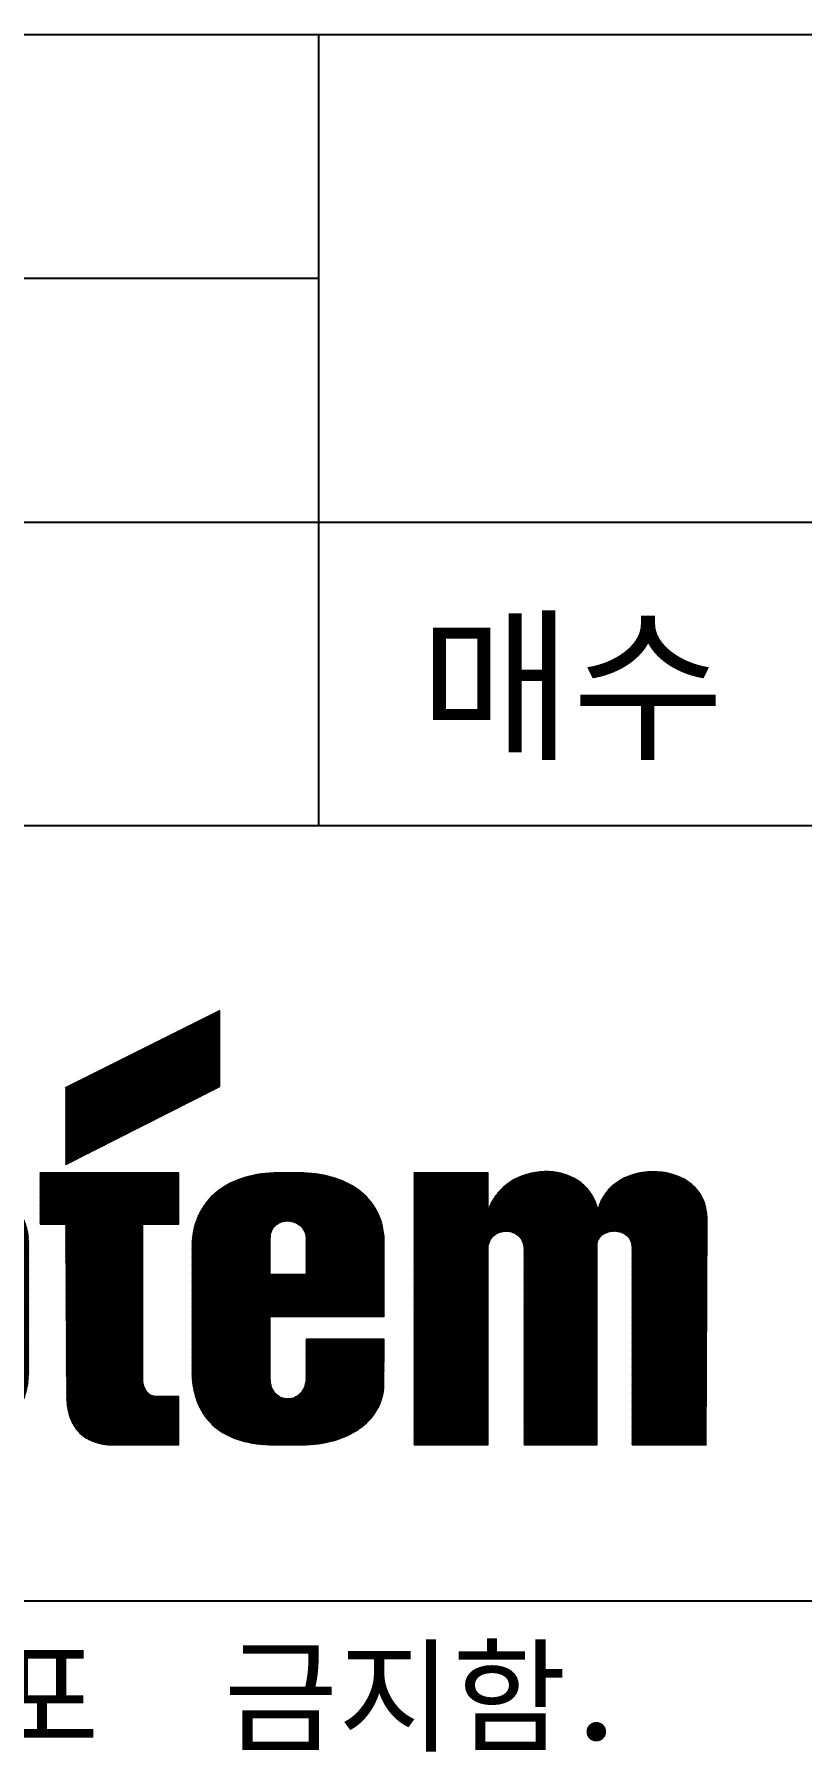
# Model space of a CAD drawing. Header units: millimetres. Extents: x 1204 to 1763, y -128 to 303.
# Drawn here: x 1640.96 to 1656.12, y -118.77 to -84.78 of the extents above; entities that cross this region are included whole.
import ezdxf

# ---------------------------------------------------------------- set-up
doc = ezdxf.new("R2010")
doc.units = ezdxf.units.MM
doc.styles.add('ROMANS', font='txt', dxfattribs={"height": 0.2})
pattern_1 = [(45, (1136.182698, 64.533943), (-0.00883883476, 0.00883883476), [])]

msp = doc.modelspace()

# ---------------------------------------------------------------- hatches: boundary and pattern name
h = msp.add_hatch()
h.set_pattern_fill('ANSI31', color=256, scale=0.1, style=0)
h.set_pattern_definition(pattern_1)
h.paths.add_polyline_path([(1647.877, -108.64), (1647.873, -108.559), (1647.864, -108.482), (1647.851, -108.405), (1647.835, -108.331), (1647.815, -108.26), (1647.79, -108.191), (1647.762, -108.125), (1647.73, -108.06), (1647.696, -107.999), (1647.658, -107.941), (1647.616, -107.885), (1647.572, -107.83), (1647.524, -107.779), (1647.474, -107.731), (1647.421, -107.685), (1647.365, -107.64), (1647.307, -107.599), (1647.246, -107.561), (1647.183, -107.526), (1647.117, -107.493), (1647.049, -107.462), (1646.98, -107.434), (1646.909, -107.409), (1646.835, -107.386), (1646.76, -107.366), (1646.683, -107.348), (1646.605, -107.334), (1646.524, -107.321), (1646.443, -107.313), (1646.36, -107.306), (1646.278, -107.301), (1646.192, -107.3), (1645.787, -107.3), (1645.697, -107.301), (1645.61, -107.306), (1645.526, -107.313), (1645.441, -107.325), (1645.359, -107.338), (1645.278, -107.353), (1645.198, -107.372), (1645.121, -107.394), (1645.045, -107.419), (1644.972, -107.445), (1644.901, -107.477), (1644.831, -107.51), (1644.765, -107.544), (1644.701, -107.584), (1644.638, -107.625), (1644.58, -107.67), (1644.524, -107.718), (1644.469, -107.768), (1644.42, -107.82), (1644.372, -107.877), (1644.329, -107.934), (1644.288, -107.996), (1644.25, -108.06), (1644.217, -108.128), (1644.185, -108.197), (1644.159, -108.27), (1644.136, -108.344), (1644.116, -108.424), (1644.101, -108.505), (1644.089, -108.587), (1644.083, -108.673), (1644.079, -108.762), (1644.079, -111.262), (1644.083, -111.348), (1644.089, -111.432), (1644.099, -111.513), (1644.114, -111.592), (1644.131, -111.668), (1644.15, -111.741), (1644.174, -111.812), (1644.2, -111.88), (1644.23, -111.944), (1644.263, -112.007), (1644.299, -112.066), (1644.339, -112.124), (1644.38, -112.179), (1644.426, -112.23), (1644.474, -112.278), (1644.526, -112.324), (1644.578, -112.367), (1644.636, -112.409), (1644.696, -112.447), (1644.757, -112.481), (1644.823, -112.513), (1644.891, -112.542), (1644.96, -112.569), (1645.033, -112.594), (1645.109, -112.614), (1645.187, -112.632), (1645.268, -112.648), (1645.35, -112.66), (1645.435, -112.67), (1645.522, -112.678), (1645.613, -112.681), (1645.704, -112.683), (1646.253, -112.683), (1646.332, -112.681), (1646.411, -112.678), (1646.489, -112.671), (1646.567, -112.663), (1646.643, -112.652), (1646.717, -112.637), (1646.792, -112.62), (1646.864, -112.602), (1646.935, -112.581), (1647.003, -112.557), (1647.071, -112.531), (1647.137, -112.503), (1647.2, -112.471), (1647.261, -112.438), (1647.32, -112.404), (1647.377, -112.366), (1647.431, -112.326), (1647.482, -112.285), (1647.532, -112.242), (1647.578, -112.195), (1647.621, -112.147), (1647.661, -112.098), (1647.697, -112.045), (1647.732, -111.99), (1647.762, -111.936), (1647.788, -111.876), (1647.811, -111.817), (1647.831, -111.756), (1647.848, -111.691), (1647.859, -111.627), (1647.866, -111.559), (1647.869, -111.49), (1647.877, -110.591), (1646.334, -110.591), (1646.334, -111.343), (1646.331, -111.424), (1646.312, -111.512), (1646.279, -111.588), (1646.24, -111.648), (1646.178, -111.705), (1646.115, -111.744), (1646.051, -111.766), (1645.977, -111.777), (1645.902, -111.77), (1645.838, -111.751), (1645.775, -111.716), (1645.721, -111.668), (1645.675, -111.602), (1645.647, -111.536), (1645.626, -111.444), (1645.623, -111.362), (1645.623, -108.601), (1645.625, -108.545), (1645.643, -108.464), (1645.677, -108.396), (1645.715, -108.348), (1645.778, -108.301), (1645.832, -108.276), (1645.889, -108.261), (1645.961, -108.253), (1646.035, -108.261), (1646.095, -108.276), (1646.157, -108.304), (1646.217, -108.346), (1646.261, -108.394), (1646.296, -108.445), (1646.325, -108.522), (1646.334, -108.592), (1646.334, -109.311), (1645.623, -109.311), (1645.623, -110.144), (1647.877, -110.144)])
h.paths.add_polyline_path([(1643.104, -108.316), (1643.817, -108.316), (1643.817, -107.3), (1641.075, -107.3), (1641.075, -108.316), (1641.582, -108.316), (1641.602, -111.708), (1641.603, -111.771), (1641.607, -111.832), (1641.612, -111.89), (1641.62, -111.946), (1641.63, -111.999), (1641.641, -112.05), (1641.655, -112.1), (1641.671, -112.147), (1641.688, -112.192), (1641.708, -112.235), (1641.729, -112.276), (1641.752, -112.316), (1641.777, -112.352), (1641.803, -112.387), (1641.831, -112.42), (1641.861, -112.45), (1641.891, -112.48), (1641.924, -112.506), (1641.959, -112.531), (1641.993, -112.554), (1642.031, -112.574), (1642.069, -112.594), (1642.109, -112.61), (1642.15, -112.625), (1642.192, -112.64), (1642.235, -112.652), (1642.279, -112.66), (1642.324, -112.668), (1642.37, -112.675), (1642.418, -112.68), (1642.466, -112.681), (1642.516, -112.683), (1643.817, -112.683), (1643.817, -111.728), (1643.365, -111.726), (1643.322, -111.726), (1643.288, -111.711), (1643.261, -111.701), (1643.199, -111.654), (1643.154, -111.591), (1643.122, -111.521), (1643.107, -111.455), (1643.104, -111.404)])
h.paths.add_polyline_path([(1640.848, -111.326), (1640.85, -111.24), (1640.85, -108.662), (1640.848, -108.589), (1640.841, -108.52), (1640.83, -108.45), (1640.813, -108.381), (1640.794, -108.315), (1640.77, -108.248), (1640.742, -108.186), (1640.711, -108.123), (1640.676, -108.063), (1640.638, -108.004), (1640.597, -107.946), (1640.552, -107.891), (1640.506, -107.839), (1640.455, -107.787), (1640.403, -107.738), (1640.347, -107.691), (1640.291, -107.647), (1640.232, -107.604), (1640.17, -107.564), (1640.106, -107.528), (1640.041, -107.493), (1639.975, -107.46), (1639.908, -107.432), (1639.84, -107.404), (1639.769, -107.381), (1639.699, -107.359), (1639.628, -107.343), (1639.556, -107.328), (1639.483, -107.316), (1639.412, -107.308), (1639.339, -107.301), (1639.266, -107.3), (1638.678, -107.3), (1638.589, -107.303), (1638.501, -107.308), (1638.417, -107.316), (1638.332, -107.33), (1638.251, -107.346), (1638.172, -107.364), (1638.096, -107.387), (1638.022, -107.412), (1637.949, -107.44), (1637.878, -107.472), (1637.81, -107.506), (1637.746, -107.543), (1637.683, -107.582), (1637.622, -107.624), (1637.564, -107.667), (1637.509, -107.713), (1637.456, -107.763), (1637.409, -107.812), (1637.361, -107.865), (1637.318, -107.92), (1637.278, -107.976), (1637.24, -108.034), (1637.207, -108.093), (1637.176, -108.153), (1637.147, -108.215), (1637.123, -108.28), (1637.103, -108.344), (1637.085, -108.409), (1637.071, -108.477), (1637.061, -108.544), (1637.055, -108.612), (1637.052, -108.682), (1638.575, -108.559), (1638.578, -108.507), (1638.597, -108.445), (1638.626, -108.391), (1638.685, -108.328), (1638.758, -108.289), (1638.829, -108.265), (1638.881, -108.258), (1638.942, -108.255), (1639.022, -108.263), (1639.061, -108.275), (1639.101, -108.287), (1639.177, -108.328), (1639.234, -108.39), (1639.266, -108.444), (1639.284, -108.511), (1639.286, -108.559), (1639.286, -111.404), (1639.284, -111.468), (1639.266, -111.564), (1639.234, -111.632), (1639.189, -111.698), (1639.135, -111.749), (1639.078, -111.783), (1639.015, -111.806), (1638.931, -111.819), (1638.847, -111.806), (1638.791, -111.786), (1638.728, -111.75), (1638.672, -111.698), (1638.626, -111.63), (1638.598, -111.563), (1638.578, -111.474), (1638.575, -111.404), (1638.575, -108.559), (1637.052, -108.682), (1637.052, -111.301), (1637.055, -111.386), (1637.063, -111.468), (1637.076, -111.547), (1637.093, -111.624), (1637.116, -111.698), (1637.142, -111.769), (1637.174, -111.837), (1637.209, -111.903), (1637.248, -111.967), (1637.29, -112.027), (1637.336, -112.085), (1637.384, -112.141), (1637.435, -112.194), (1637.49, -112.243), (1637.547, -112.291), (1637.605, -112.336), (1637.666, -112.377), (1637.729, -112.417), (1637.794, -112.453), (1637.86, -112.486), (1637.926, -112.518), (1637.994, -112.547), (1638.063, -112.572), (1638.132, -112.595), (1638.202, -112.617), (1638.271, -112.633), (1638.341, -112.648), (1638.409, -112.661), (1638.478, -112.671), (1638.546, -112.678), (1638.612, -112.681), (1638.678, -112.683), (1639.164, -112.683), (1639.251, -112.68), (1639.339, -112.673), (1639.423, -112.665), (1639.508, -112.653), (1639.59, -112.64), (1639.67, -112.622), (1639.749, -112.602), (1639.825, -112.581), (1639.901, -112.554), (1639.974, -112.526), (1640.045, -112.496), (1640.113, -112.462), (1640.179, -112.427), (1640.241, -112.387), (1640.303, -112.346), (1640.362, -112.301), (1640.417, -112.255), (1640.47, -112.205), (1640.519, -112.152), (1640.567, -112.098), (1640.61, -112.042), (1640.65, -111.981), (1640.688, -111.918), (1640.721, -111.853), (1640.751, -111.785), (1640.777, -111.716), (1640.798, -111.643), (1640.817, -111.567), (1640.832, -111.49), (1640.841, -111.409)])
h.paths.add_polyline_path([(1636.564, -110.225), (1636.562, -110.172), (1636.557, -110.123), (1636.551, -110.073), (1636.539, -110.025), (1636.524, -109.979), (1636.508, -109.934), (1636.488, -109.893), (1636.466, -109.852), (1636.44, -109.812), (1636.414, -109.774), (1636.382, -109.738), (1636.351, -109.703), (1636.316, -109.67), (1636.28, -109.638), (1636.24, -109.609), (1636.199, -109.581), (1636.156, -109.554), (1636.111, -109.528), (1636.065, -109.505), (1636.017, -109.481), (1635.967, -109.462), (1635.916, -109.442), (1635.865, -109.425), (1635.81, -109.409), (1635.756, -109.394), (1635.7, -109.381), (1635.643, -109.369), (1635.586, -109.358), (1635.526, -109.349), (1635.466, -109.343), (1635.407, -109.336), (1635.346, -109.331), (1635.407, -109.326), (1635.466, -109.318), (1635.526, -109.308), (1635.586, -109.295), (1635.643, -109.278), (1635.7, -109.26), (1635.756, -109.239), (1635.81, -109.215), (1635.865, -109.191), (1635.916, -109.162), (1635.967, -109.133), (1636.017, -109.101), (1636.065, -109.067), (1636.111, -109.03), (1636.156, -108.992), (1636.199, -108.953), (1636.24, -108.911), (1636.28, -108.868), (1636.316, -108.825), (1636.351, -108.779), (1636.382, -108.731), (1636.414, -108.682), (1636.44, -108.632), (1636.466, -108.581), (1636.488, -108.528), (1636.508, -108.475), (1636.524, -108.419), (1636.539, -108.364), (1636.551, -108.308), (1636.557, -108.25), (1636.562, -108.192), (1636.564, -108.133), (1636.564, -107.687), (1636.562, -107.617), (1636.557, -107.551), (1636.549, -107.485), (1636.538, -107.422), (1636.523, -107.361), (1636.503, -107.3), (1636.481, -107.242), (1636.457, -107.184), (1636.428, -107.13), (1636.397, -107.077), (1636.362, -107.027), (1636.324, -106.977), (1636.283, -106.93), (1636.238, -106.885), (1636.192, -106.842), (1636.141, -106.802), (1636.088, -106.763), (1636.032, -106.726), (1635.972, -106.693), (1635.909, -106.66), (1635.845, -106.63), (1635.777, -106.604), (1635.706, -106.579), (1635.632, -106.556), (1635.554, -106.536), (1635.475, -106.518), (1635.392, -106.503), (1635.308, -106.492), (1635.22, -106.482), (1635.129, -106.473), (1635.035, -106.47), (1634.939, -106.468), (1632.645, -106.468), (1632.645, -112.683), (1634.209, -112.683), (1634.209, -107.341), (1634.534, -107.341), (1634.63, -107.349), (1634.738, -107.391), (1634.834, -107.467), (1634.89, -107.539), (1634.924, -107.592), (1634.954, -107.652), (1634.979, -107.715), (1635.002, -107.781), (1635.019, -107.848), (1635.032, -107.921), (1635.042, -107.994), (1635.047, -108.068), (1635.048, -108.143), (1635.047, -108.219), (1635.04, -108.293), (1635.029, -108.366), (1635.014, -108.437), (1634.995, -108.506), (1634.972, -108.572), (1634.946, -108.635), (1634.916, -108.695), (1634.881, -108.748), (1634.823, -108.824), (1634.736, -108.892), (1634.626, -108.938), (1634.534, -108.946), (1634.209, -108.946), (1634.209, -109.84), (1634.594, -109.84), (1634.633, -109.84), (1634.67, -109.85), (1634.719, -109.863), (1634.79, -109.904), (1634.822, -109.933), (1634.847, -109.954), (1634.876, -109.989), (1634.898, -110.014), (1634.923, -110.053), (1634.944, -110.086), (1634.962, -110.126), (1634.974, -110.151), (1634.984, -110.177), (1635.003, -110.225), (1635.01, -110.257), (1635.019, -110.285), (1635.029, -110.338), (1635.033, -110.364), (1635.04, -110.417), (1635.04, -110.443), (1635.042, -110.468), (1635.042, -112.683), (1636.564, -112.683)])
h = msp.add_hatch()
h.set_pattern_fill('ANSI31', color=256, scale=0.1, style=0)
h.set_pattern_definition(pattern_1)
h.paths.add_polyline_path([(1654.256, -108.214), (1654.251, -108.106), (1654.234, -108.004), (1654.209, -107.91), (1654.175, -107.82), (1654.13, -107.739), (1654.079, -107.665), (1654.021, -107.596), (1653.955, -107.534), (1653.884, -107.48), (1653.808, -107.43), (1653.725, -107.389), (1653.641, -107.354), (1653.552, -107.326), (1653.461, -107.305), (1653.367, -107.288), (1653.272, -107.28), (1653.176, -107.278), (1653.081, -107.283), (1652.985, -107.293), (1652.892, -107.311), (1652.8, -107.336), (1652.71, -107.366), (1652.624, -107.404), (1652.542, -107.447), (1652.464, -107.498), (1652.391, -107.554), (1652.325, -107.617), (1652.266, -107.688), (1652.213, -107.764), (1652.167, -107.847), (1652.13, -107.936), (1652.102, -108.032), (1652.074, -107.936), (1652.039, -107.848), (1651.998, -107.768), (1651.948, -107.691), (1651.894, -107.622), (1651.834, -107.559), (1651.77, -107.503), (1651.7, -107.453), (1651.626, -107.41), (1651.55, -107.372), (1651.471, -107.341), (1651.388, -107.316), (1651.302, -107.296), (1651.216, -107.285), (1651.129, -107.277), (1651.041, -107.277), (1650.953, -107.282), (1650.866, -107.293), (1650.778, -107.31), (1650.692, -107.333), (1650.608, -107.361), (1650.525, -107.396), (1650.446, -107.437), (1650.37, -107.482), (1650.297, -107.534), (1650.228, -107.591), (1650.165, -107.653), (1650.105, -107.723), (1650.053, -107.797), (1650.005, -107.877), (1649.963, -107.961), (1649.929, -108.052), (1649.929, -107.3), (1648.468, -107.3), (1648.468, -112.683), (1649.929, -112.683), (1649.929, -108.781), (1649.942, -108.703), (1649.967, -108.636), (1650.002, -108.581), (1650.05, -108.533), (1650.111, -108.494), (1650.17, -108.472), (1650.248, -108.457), (1650.311, -108.457), (1650.378, -108.467), (1650.433, -108.484), (1650.497, -108.52), (1650.542, -108.556), (1650.589, -108.614), (1650.622, -108.686), (1650.639, -108.766), (1650.641, -108.824), (1650.641, -112.683), (1652.082, -112.683), (1652.082, -108.716), (1652.095, -108.651), (1652.125, -108.588), (1652.167, -108.543), (1652.229, -108.497), (1652.289, -108.473), (1652.349, -108.458), (1652.398, -108.455), (1652.446, -108.453), (1652.519, -108.464), (1652.576, -108.483), (1652.628, -108.509), (1652.693, -108.557), (1652.736, -108.619), (1652.764, -108.684), (1652.773, -108.757), (1652.773, -112.683), (1654.236, -112.683)])

# ---------------------------------------------------------------- linework, layer by layer
at = {"color": 6, "linetype": 'Continuous'}
for p, q in [((1619.583, -84.783), (1735.083, -84.783)), ((1646.583, -94.433), (1646.583, -84.783)), ((1638.583, -89.608), (1646.583, -89.608)), ((1619.583, -94.433), (1735.083, -94.433)), ((1646.583, -100.433), (1646.583, -94.433)), ((1594.583, -100.433), (1735.083, -100.433))]:
    msp.add_line(p, q, dxfattribs=at)
at = {"color": 1, "lineweight": 0}
for p, q in [((1644.628, -104.092), (1641.582, -105.614)), ((1644.628, -105.594), (1644.628, -104.092)), ((1641.582, -107.138), (1644.628, -105.594)), ((1641.582, -105.614), (1641.582, -107.138)), ((1641.582, -105.614), (1641.582, -105.614))]:
    msp.add_line(p, q, dxfattribs=at)
at = {"color": 1}
for p, q in [((1641.582, -107.122), (1644.596, -104.108)), ((1641.582, -107.104), (1644.56, -104.125)), ((1641.582, -107.086), (1644.525, -104.143)), ((1641.582, -107.069), (1644.49, -104.161)), ((1641.582, -107.051), (1644.454, -104.178)), ((1641.582, -107.033), (1644.419, -104.196)), ((1641.582, -107.016), (1644.384, -104.214)), ((1641.582, -106.998), (1644.348, -104.231)), ((1641.582, -106.98), (1644.313, -104.249)), ((1641.582, -106.962), (1644.278, -104.267)), ((1641.582, -106.945), (1644.242, -104.284)), ((1641.582, -106.927), (1644.207, -104.302)), ((1641.582, -106.909), (1644.172, -104.32)), ((1641.582, -106.892), (1644.136, -104.337)), ((1641.585, -107.136), (1644.628, -104.093)), ((1641.621, -107.118), (1644.628, -104.111)), ((1641.657, -107.1), (1644.628, -104.128)), ((1641.692, -107.082), (1644.628, -104.146)), ((1641.728, -107.064), (1644.628, -104.164)), ((1641.764, -107.045), (1644.628, -104.182)), ((1641.8, -107.027), (1644.628, -104.199)), ((1641.836, -107.009), (1644.628, -104.217)), ((1641.872, -106.991), (1644.628, -104.235)), ((1641.907, -106.973), (1644.628, -104.252)), ((1641.943, -106.955), (1644.628, -104.27)), ((1641.979, -106.936), (1644.628, -104.288)), ((1642.015, -106.918), (1644.628, -104.305)), ((1642.051, -106.9), (1644.628, -104.323)), ((1642.087, -106.882), (1644.628, -104.341)), ((1641.582, -106.874), (1644.101, -104.355)), ((1641.582, -106.856), (1644.066, -104.373)), ((1641.582, -106.839), (1644.03, -104.39)), ((1641.582, -106.821), (1643.995, -104.408)), ((1641.582, -106.803), (1643.96, -104.426)), ((1641.582, -106.786), (1643.924, -104.443)), ((1641.582, -106.768), (1643.889, -104.461)), ((1641.582, -106.75), (1643.854, -104.479)), ((1641.582, -106.733), (1643.818, -104.496)), ((1641.582, -106.715), (1643.783, -104.514)), ((1641.582, -106.697), (1643.748, -104.532)), ((1641.582, -106.68), (1643.712, -104.549)), ((1641.582, -106.662), (1643.677, -104.567)), ((1641.582, -106.644), (1643.642, -104.585)), ((1641.582, -106.627), (1643.606, -104.602)), ((1641.582, -106.609), (1643.571, -104.62)), ((1641.582, -106.591), (1643.536, -104.638)), ((1641.582, -106.574), (1643.5, -104.655)), ((1641.582, -106.556), (1643.465, -104.673)), ((1642.123, -106.864), (1644.628, -104.358)), ((1642.158, -106.846), (1644.628, -104.376)), ((1642.194, -106.827), (1644.628, -104.394)), ((1642.23, -106.809), (1644.628, -104.411)), ((1642.266, -106.791), (1644.628, -104.429)), ((1642.302, -106.773), (1644.628, -104.447)), ((1642.338, -106.755), (1644.628, -104.464)), ((1642.373, -106.737), (1644.628, -104.482)), ((1642.409, -106.718), (1644.628, -104.5)), ((1642.445, -106.7), (1644.628, -104.517)), ((1642.481, -106.682), (1644.628, -104.535)), ((1642.517, -106.664), (1644.628, -104.553)), ((1642.553, -106.646), (1644.628, -104.57)), ((1642.588, -106.628), (1644.628, -104.588)), ((1642.624, -106.61), (1644.628, -104.606)), ((1642.66, -106.591), (1644.628, -104.623)), ((1642.696, -106.573), (1644.628, -104.641)), ((1642.732, -106.555), (1644.628, -104.659)), ((1642.768, -106.537), (1644.628, -104.676)), ((1641.582, -106.538), (1643.43, -104.691)), ((1641.582, -106.521), (1643.394, -104.708)), ((1641.582, -106.503), (1643.359, -104.726)), ((1641.582, -106.485), (1643.324, -104.744)), ((1641.582, -106.468), (1643.288, -104.761)), ((1641.582, -106.45), (1643.253, -104.779)), ((1641.582, -106.432), (1643.218, -104.797)), ((1641.582, -106.414), (1643.182, -104.814)), ((1641.582, -106.397), (1643.147, -104.832)), ((1641.582, -106.379), (1643.112, -104.849)), ((1641.582, -106.361), (1643.076, -104.867)), ((1641.582, -106.344), (1643.041, -104.885)), ((1641.582, -106.326), (1643.006, -104.902)), ((1641.582, -106.308), (1642.97, -104.92)), ((1641.582, -106.291), (1642.935, -104.938)), ((1641.582, -106.273), (1642.9, -104.955)), ((1641.582, -106.255), (1642.864, -104.973)), ((1641.582, -106.238), (1642.829, -104.991)), ((1641.582, -106.22), (1642.794, -105.008)), ((1642.804, -106.519), (1644.628, -104.694)), ((1642.839, -106.501), (1644.628, -104.712)), ((1642.875, -106.482), (1644.628, -104.73)), ((1642.911, -106.464), (1644.628, -104.747)), ((1642.947, -106.446), (1644.628, -104.765)), ((1642.983, -106.428), (1644.628, -104.783)), ((1643.019, -106.41), (1644.628, -104.8)), ((1643.054, -106.392), (1644.628, -104.818)), ((1643.09, -106.373), (1644.628, -104.836)), ((1643.126, -106.355), (1644.628, -104.853)), ((1643.162, -106.337), (1644.628, -104.871)), ((1643.198, -106.319), (1644.628, -104.889)), ((1643.234, -106.301), (1644.628, -104.906)), ((1643.269, -106.283), (1644.628, -104.924)), ((1643.305, -106.264), (1644.628, -104.942)), ((1643.341, -106.246), (1644.628, -104.959)), ((1643.377, -106.228), (1644.628, -104.977)), ((1643.413, -106.21), (1644.628, -104.995)), ((1643.449, -106.192), (1644.628, -105.012)), ((1641.582, -106.202), (1642.758, -105.026)), ((1641.582, -106.185), (1642.723, -105.044)), ((1641.582, -106.167), (1642.688, -105.061)), ((1641.582, -106.149), (1642.652, -105.079)), ((1641.582, -106.132), (1642.617, -105.097)), ((1641.582, -106.114), (1642.582, -105.114)), ((1641.582, -106.096), (1642.546, -105.132)), ((1641.582, -106.079), (1642.511, -105.15)), ((1641.582, -106.061), (1642.476, -105.167)), ((1641.582, -106.043), (1642.44, -105.185)), ((1641.582, -106.026), (1642.405, -105.203)), ((1641.582, -106.008), (1642.37, -105.22)), ((1641.582, -105.99), (1642.334, -105.238)), ((1641.582, -105.973), (1642.299, -105.256)), ((1641.582, -105.955), (1642.263, -105.273)), ((1641.582, -105.937), (1642.228, -105.291)), ((1641.582, -105.919), (1642.193, -105.309)), ((1641.582, -105.902), (1642.157, -105.326)), ((1641.582, -105.884), (1642.122, -105.344)), ((1641.582, -105.866), (1642.087, -105.362)), ((1643.485, -106.174), (1644.628, -105.03)), ((1643.52, -106.155), (1644.628, -105.048)), ((1643.556, -106.137), (1644.628, -105.065)), ((1643.592, -106.119), (1644.628, -105.083)), ((1643.628, -106.101), (1644.628, -105.101)), ((1643.664, -106.083), (1644.628, -105.118)), ((1643.7, -106.065), (1644.628, -105.136)), ((1643.735, -106.046), (1644.628, -105.154)), ((1643.771, -106.028), (1644.628, -105.171)), ((1643.807, -106.01), (1644.628, -105.189)), ((1643.843, -105.992), (1644.628, -105.207)), ((1643.879, -105.974), (1644.628, -105.224)), ((1643.915, -105.956), (1644.628, -105.242)), ((1643.95, -105.937), (1644.628, -105.26)), ((1643.986, -105.919), (1644.628, -105.278)), ((1644.022, -105.901), (1644.628, -105.295)), ((1644.058, -105.883), (1644.628, -105.313)), ((1644.094, -105.865), (1644.628, -105.331)), ((1644.13, -105.847), (1644.628, -105.348)), ((1641.582, -105.849), (1642.051, -105.379)), ((1641.582, -105.831), (1642.016, -105.397)), ((1641.582, -105.813), (1641.981, -105.415)), ((1641.582, -105.796), (1641.945, -105.432)), ((1641.582, -105.778), (1641.91, -105.45)), ((1641.582, -105.76), (1641.875, -105.468)), ((1641.582, -105.743), (1641.839, -105.485)), ((1641.582, -105.725), (1641.804, -105.503)), ((1641.582, -105.707), (1641.769, -105.52)), ((1641.582, -105.69), (1641.733, -105.538)), ((1641.582, -105.672), (1641.698, -105.556)), ((1641.582, -105.654), (1641.663, -105.573)), ((1641.582, -105.637), (1641.627, -105.591)), ((1641.582, -105.619), (1641.592, -105.609)), ((1644.166, -105.828), (1644.628, -105.366)), ((1644.201, -105.81), (1644.628, -105.384)), ((1644.237, -105.792), (1644.628, -105.401)), ((1644.273, -105.774), (1644.628, -105.419)), ((1644.309, -105.756), (1644.628, -105.437)), ((1644.345, -105.738), (1644.628, -105.454)), ((1644.381, -105.719), (1644.628, -105.472)), ((1644.416, -105.701), (1644.628, -105.49)), ((1644.452, -105.683), (1644.628, -105.507)), ((1644.488, -105.665), (1644.628, -105.525)), ((1644.524, -105.647), (1644.628, -105.543)), ((1644.56, -105.629), (1644.628, -105.56)), ((1644.596, -105.61), (1644.628, -105.578))]:
    msp.add_line(p, q, dxfattribs=at)
at = {"color": 154, "lineweight": 0}
for p, q in [((1641.075, -107.3), (1641.075, -108.316)), ((1643.817, -107.3), (1641.075, -107.3)), ((1641.075, -107.3), (1641.075, -107.3)), ((1643.817, -108.316), (1643.817, -107.3)), ((1645.121, -107.394), (1645.045, -107.419)), ((1645.198, -107.372), (1645.121, -107.394)), ((1645.278, -107.353), (1645.198, -107.372)), ((1645.359, -107.338), (1645.278, -107.353)), ((1645.441, -107.325), (1645.359, -107.338)), ((1645.526, -107.313), (1645.441, -107.325)), ((1645.61, -107.306), (1645.526, -107.313)), ((1645.697, -107.301), (1645.61, -107.306)), ((1645.787, -107.3), (1645.697, -107.301)), ((1646.192, -107.3), (1645.787, -107.3)), ((1646.278, -107.301), (1646.192, -107.3)), ((1646.36, -107.306), (1646.278, -107.301)), ((1646.443, -107.313), (1646.36, -107.306)), ((1646.524, -107.321), (1646.443, -107.313)), ((1646.605, -107.334), (1646.524, -107.321)), ((1646.683, -107.348), (1646.605, -107.334)), ((1646.76, -107.366), (1646.683, -107.348)), ((1646.835, -107.386), (1646.76, -107.366)), ((1646.909, -107.409), (1646.835, -107.386)), ((1648.468, -107.3), (1648.468, -112.683)), ((1649.929, -107.3), (1648.468, -107.3)), ((1648.468, -107.3), (1648.468, -107.3)), ((1649.929, -108.052), (1649.929, -107.3)), ((1650.525, -107.396), (1650.446, -107.437)), ((1650.608, -107.361), (1650.525, -107.396)), ((1650.692, -107.333), (1650.608, -107.361)), ((1650.778, -107.31), (1650.692, -107.333)), ((1650.866, -107.293), (1650.778, -107.31)), ((1650.953, -107.282), (1650.866, -107.293)), ((1651.041, -107.277), (1650.953, -107.282)), ((1651.129, -107.277), (1651.041, -107.277)), ((1651.216, -107.285), (1651.129, -107.277)), ((1651.302, -107.296), (1651.216, -107.285)), ((1651.388, -107.316), (1651.302, -107.296)), ((1651.471, -107.341), (1651.388, -107.316)), ((1651.55, -107.372), (1651.471, -107.341)), ((1651.626, -107.41), (1651.55, -107.372)), ((1652.624, -107.404), (1652.542, -107.447)), ((1652.71, -107.366), (1652.624, -107.404)), ((1652.8, -107.336), (1652.71, -107.366)), ((1652.892, -107.311), (1652.8, -107.336)), ((1652.985, -107.293), (1652.892, -107.311)), ((1653.081, -107.283), (1652.985, -107.293)), ((1653.176, -107.278), (1653.081, -107.283)), ((1653.272, -107.28), (1653.176, -107.278)), ((1653.367, -107.288), (1653.272, -107.28)), ((1653.461, -107.305), (1653.367, -107.288)), ((1653.552, -107.326), (1653.461, -107.305)), ((1653.641, -107.354), (1653.552, -107.326)), ((1653.725, -107.389), (1653.641, -107.354)), ((1653.808, -107.43), (1653.725, -107.389)), ((1644.524, -107.718), (1644.469, -107.768)), ((1644.58, -107.67), (1644.524, -107.718)), ((1644.638, -107.625), (1644.58, -107.67)), ((1644.701, -107.584), (1644.638, -107.625)), ((1644.765, -107.544), (1644.701, -107.584)), ((1644.831, -107.51), (1644.765, -107.544)), ((1644.901, -107.477), (1644.831, -107.51)), ((1644.972, -107.445), (1644.901, -107.477)), ((1645.045, -107.419), (1644.972, -107.445)), ((1646.98, -107.434), (1646.909, -107.409)), ((1647.049, -107.462), (1646.98, -107.434)), ((1647.117, -107.493), (1647.049, -107.462)), ((1647.183, -107.526), (1647.117, -107.493)), ((1647.246, -107.561), (1647.183, -107.526)), ((1647.307, -107.599), (1647.246, -107.561)), ((1647.365, -107.64), (1647.307, -107.599)), ((1647.421, -107.685), (1647.365, -107.64)), ((1647.474, -107.731), (1647.421, -107.685)), ((1647.524, -107.779), (1647.474, -107.731)), ((1650.105, -107.723), (1650.053, -107.797)), ((1650.165, -107.653), (1650.105, -107.723)), ((1650.228, -107.591), (1650.165, -107.653)), ((1650.297, -107.534), (1650.228, -107.591)), ((1650.37, -107.482), (1650.297, -107.534)), ((1650.446, -107.437), (1650.37, -107.482)), ((1651.7, -107.453), (1651.626, -107.41)), ((1651.77, -107.503), (1651.7, -107.453)), ((1651.834, -107.559), (1651.77, -107.503)), ((1651.894, -107.622), (1651.834, -107.559)), ((1651.948, -107.691), (1651.894, -107.622)), ((1651.998, -107.768), (1651.948, -107.691)), ((1652.266, -107.688), (1652.213, -107.764)), ((1652.325, -107.617), (1652.266, -107.688)), ((1652.391, -107.554), (1652.325, -107.617)), ((1652.464, -107.498), (1652.391, -107.554)), ((1652.542, -107.447), (1652.464, -107.498)), ((1653.884, -107.48), (1653.808, -107.43)), ((1653.955, -107.534), (1653.884, -107.48)), ((1654.021, -107.596), (1653.955, -107.534)), ((1654.079, -107.665), (1654.021, -107.596)), ((1654.13, -107.739), (1654.079, -107.665)), ((1654.175, -107.82), (1654.13, -107.739)), ((1644.25, -108.06), (1644.217, -108.128)), ((1644.288, -107.996), (1644.25, -108.06)), ((1644.329, -107.934), (1644.288, -107.996)), ((1644.372, -107.877), (1644.329, -107.934)), ((1644.42, -107.82), (1644.372, -107.877)), ((1644.469, -107.768), (1644.42, -107.82)), ((1647.572, -107.83), (1647.524, -107.779)), ((1647.616, -107.885), (1647.572, -107.83)), ((1647.658, -107.941), (1647.616, -107.885)), ((1647.696, -107.999), (1647.658, -107.941)), ((1647.73, -108.06), (1647.696, -107.999)), ((1647.762, -108.125), (1647.73, -108.06)), ((1649.963, -107.961), (1649.929, -108.052)), ((1650.005, -107.877), (1649.963, -107.961)), ((1650.053, -107.797), (1650.005, -107.877)), ((1652.039, -107.848), (1651.998, -107.768)), ((1652.074, -107.936), (1652.039, -107.848)), ((1652.102, -108.032), (1652.074, -107.936)), ((1652.13, -107.936), (1652.102, -108.032)), ((1652.167, -107.847), (1652.13, -107.936)), ((1652.213, -107.764), (1652.167, -107.847)), ((1654.209, -107.91), (1654.175, -107.82)), ((1654.234, -108.004), (1654.209, -107.91)), ((1654.251, -108.106), (1654.234, -108.004)), ((1641.075, -108.316), (1641.582, -108.316)), ((1641.582, -108.316), (1641.602, -111.708)), ((1643.104, -111.404), (1643.104, -108.316)), ((1643.104, -108.316), (1643.817, -108.316)), ((1644.116, -108.424), (1644.101, -108.505)), ((1644.136, -108.344), (1644.116, -108.424)), ((1644.159, -108.27), (1644.136, -108.344)), ((1644.185, -108.197), (1644.159, -108.27)), ((1644.217, -108.128), (1644.185, -108.197)), ((1645.653, -108.444), (1645.669, -108.41)), ((1645.669, -108.41), (1645.688, -108.382)), ((1645.688, -108.382), (1645.709, -108.356)), ((1645.709, -108.356), (1645.734, -108.334)), ((1645.734, -108.334), (1645.76, -108.315)), ((1645.76, -108.315), (1645.788, -108.296)), ((1645.788, -108.296), (1645.816, -108.283)), ((1645.816, -108.283), (1645.848, -108.272)), ((1645.848, -108.272), (1645.879, -108.263)), ((1645.879, -108.263), (1645.912, -108.258)), ((1645.912, -108.258), (1645.945, -108.255)), ((1645.945, -108.255), (1645.978, -108.255)), ((1645.978, -108.255), (1646.013, -108.258)), ((1646.013, -108.258), (1646.046, -108.263)), ((1646.046, -108.263), (1646.078, -108.272)), ((1646.078, -108.272), (1646.111, -108.283)), ((1646.111, -108.283), (1646.14, -108.296)), ((1646.14, -108.296), (1646.17, -108.313)), ((1646.17, -108.313), (1646.198, -108.333)), ((1646.198, -108.333), (1646.225, -108.354)), ((1646.225, -108.354), (1646.248, -108.379)), ((1646.248, -108.379), (1646.269, -108.405)), ((1646.269, -108.405), (1646.289, -108.435)), ((1647.79, -108.191), (1647.762, -108.125)), ((1647.815, -108.26), (1647.79, -108.191)), ((1647.835, -108.331), (1647.815, -108.26)), ((1647.851, -108.405), (1647.835, -108.331)), ((1647.864, -108.482), (1647.851, -108.405)), ((1654.236, -112.683), (1654.256, -108.214)), ((1654.256, -108.214), (1654.251, -108.106)), ((1644.083, -108.673), (1644.079, -108.762)), ((1644.079, -108.762), (1644.079, -111.262)), ((1644.079, -108.762), (1644.079, -108.762)), ((1644.089, -108.587), (1644.083, -108.673)), ((1644.101, -108.505), (1644.089, -108.587)), ((1645.623, -108.601), (1645.625, -108.556)), ((1645.623, -111.362), (1645.623, -108.601)), ((1645.625, -108.556), (1645.631, -108.516)), ((1645.631, -108.516), (1645.64, -108.478)), ((1645.64, -108.478), (1645.653, -108.444)), ((1646.289, -108.435), (1646.304, -108.467)), ((1646.304, -108.467), (1646.317, -108.501)), ((1646.317, -108.501), (1646.327, -108.539)), ((1646.327, -108.539), (1646.332, -108.579)), ((1646.332, -108.579), (1646.334, -108.62)), ((1646.334, -108.62), (1646.334, -109.311)), ((1647.873, -108.559), (1647.864, -108.482)), ((1647.877, -108.64), (1647.873, -108.559)), ((1647.877, -110.144), (1647.877, -108.64)), ((1649.929, -108.804), (1649.932, -108.761)), ((1649.932, -108.761), (1649.939, -108.721)), ((1649.939, -108.721), (1649.948, -108.685)), ((1649.948, -108.685), (1649.962, -108.65)), ((1649.962, -108.65), (1649.978, -108.619)), ((1649.978, -108.619), (1649.996, -108.591)), ((1649.996, -108.591), (1650.02, -108.564)), ((1650.02, -108.564), (1650.043, -108.541)), ((1650.043, -108.541), (1650.069, -108.521)), ((1650.069, -108.521), (1650.097, -108.503)), ((1650.097, -108.503), (1650.127, -108.488)), ((1650.127, -108.488), (1650.158, -108.477)), ((1650.158, -108.477), (1650.19, -108.468)), ((1650.19, -108.468), (1650.223, -108.462)), ((1650.223, -108.462), (1650.256, -108.457)), ((1650.256, -108.457), (1650.289, -108.457)), ((1650.289, -108.457), (1650.322, -108.458)), ((1650.322, -108.458), (1650.355, -108.463)), ((1650.355, -108.463), (1650.388, -108.47)), ((1650.388, -108.47), (1650.42, -108.48)), ((1650.42, -108.48), (1650.449, -108.493)), ((1650.449, -108.493), (1650.479, -108.51)), ((1650.479, -108.51), (1650.507, -108.528)), ((1650.507, -108.528), (1650.534, -108.549)), ((1650.534, -108.549), (1650.557, -108.574)), ((1650.557, -108.574), (1650.578, -108.601)), ((1650.578, -108.601), (1650.596, -108.63)), ((1650.596, -108.63), (1650.611, -108.663)), ((1650.611, -108.663), (1650.624, -108.7)), ((1650.624, -108.7), (1650.633, -108.738)), ((1650.633, -108.738), (1650.639, -108.779)), ((1652.082, -108.743), (1652.084, -108.708)), ((1652.082, -112.683), (1652.082, -108.743)), ((1652.084, -108.708), (1652.091, -108.675)), ((1652.091, -108.675), (1652.099, -108.643)), ((1652.099, -108.643), (1652.112, -108.615)), ((1652.112, -108.615), (1652.127, -108.589)), ((1652.127, -108.589), (1652.147, -108.564)), ((1652.147, -108.564), (1652.167, -108.543)), ((1652.167, -108.543), (1652.191, -108.524)), ((1652.191, -108.524), (1652.216, -108.506)), ((1652.216, -108.506), (1652.243, -108.491)), ((1652.243, -108.491), (1652.272, -108.48)), ((1652.272, -108.48), (1652.302, -108.47)), ((1652.302, -108.47), (1652.333, -108.462)), ((1652.333, -108.462), (1652.365, -108.457)), ((1652.365, -108.457), (1652.398, -108.455)), ((1652.398, -108.455), (1652.429, -108.453)), ((1652.429, -108.453), (1652.462, -108.455)), ((1652.462, -108.455), (1652.494, -108.46)), ((1652.494, -108.46), (1652.527, -108.467)), ((1652.527, -108.467), (1652.557, -108.477)), ((1652.557, -108.477), (1652.586, -108.488)), ((1652.586, -108.488), (1652.616, -108.503)), ((1652.616, -108.503), (1652.643, -108.52)), ((1652.643, -108.52), (1652.667, -108.538)), ((1652.667, -108.538), (1652.69, -108.561)), ((1652.69, -108.561), (1652.712, -108.584)), ((1652.712, -108.584), (1652.73, -108.61)), ((1652.73, -108.61), (1652.745, -108.64)), ((1652.745, -108.64), (1652.758, -108.672)), ((1652.758, -108.672), (1652.767, -108.706)), ((1652.767, -108.706), (1652.771, -108.744)), ((1652.771, -108.744), (1652.773, -108.784)), ((1649.929, -112.683), (1649.929, -108.804)), ((1650.639, -108.779), (1650.641, -108.824)), ((1650.641, -108.824), (1650.641, -112.683)), ((1652.773, -108.784), (1652.773, -112.683)), ((1646.334, -109.311), (1645.623, -109.311)), ((1645.623, -109.311), (1645.623, -110.144)), ((1645.623, -110.144), (1647.877, -110.144)), ((1647.877, -110.591), (1646.334, -110.591)), ((1646.334, -110.591), (1646.334, -111.343)), ((1647.869, -111.49), (1647.877, -110.591)), ((1643.106, -111.433), (1643.104, -111.404)), ((1643.109, -111.465), (1643.106, -111.433)), ((1643.116, -111.495), (1643.109, -111.465)), ((1644.079, -111.262), (1644.083, -111.348)), ((1644.083, -111.348), (1644.089, -111.432)), ((1644.089, -111.432), (1644.099, -111.513)), ((1645.625, -111.414), (1645.623, -111.362)), ((1645.63, -111.462), (1645.625, -111.414)), ((1645.64, -111.505), (1645.63, -111.462)), ((1646.327, -111.442), (1646.317, -111.486)), ((1646.332, -111.394), (1646.327, -111.442)), ((1646.334, -111.343), (1646.332, -111.394)), ((1641.602, -111.708), (1641.603, -111.771)), ((1641.603, -111.771), (1641.607, -111.832)), ((1643.124, -111.523), (1643.116, -111.495)), ((1643.136, -111.551), (1643.124, -111.523)), ((1643.149, -111.579), (1643.136, -111.551)), ((1643.164, -111.604), (1643.149, -111.579)), ((1643.18, -111.627), (1643.164, -111.604)), ((1643.198, -111.648), (1643.18, -111.627)), ((1643.218, -111.668), (1643.198, -111.648)), ((1643.24, -111.685), (1643.218, -111.668)), ((1643.263, -111.7), (1643.24, -111.685)), ((1643.274, -111.706), (1643.263, -111.7)), ((1643.288, -111.711), (1643.274, -111.706)), ((1643.299, -111.716), (1643.288, -111.711)), ((1643.312, -111.719), (1643.299, -111.716)), ((1643.326, -111.723), (1643.312, -111.719)), ((1643.339, -111.724), (1643.326, -111.723)), ((1643.352, -111.726), (1643.339, -111.724)), ((1643.365, -111.726), (1643.352, -111.726)), ((1643.817, -111.728), (1643.365, -111.726)), ((1643.817, -112.683), (1643.817, -111.728)), ((1644.099, -111.513), (1644.114, -111.592)), ((1644.114, -111.592), (1644.131, -111.668)), ((1644.131, -111.668), (1644.15, -111.741)), ((1644.15, -111.741), (1644.174, -111.812)), ((1644.174, -111.812), (1644.2, -111.88)), ((1645.651, -111.546), (1645.64, -111.505)), ((1645.668, -111.584), (1645.651, -111.546)), ((1645.686, -111.617), (1645.668, -111.584)), ((1645.707, -111.648), (1645.686, -111.617)), ((1645.73, -111.676), (1645.707, -111.648)), ((1645.757, -111.7), (1645.73, -111.676)), ((1645.785, -111.721), (1645.757, -111.7)), ((1645.815, -111.738), (1645.785, -111.721)), ((1645.845, -111.752), (1645.815, -111.738)), ((1645.878, -111.762), (1645.845, -111.752)), ((1645.911, -111.771), (1645.878, -111.762)), ((1645.944, -111.774), (1645.911, -111.771)), ((1645.977, -111.776), (1645.944, -111.774)), ((1646.01, -111.772), (1645.977, -111.776)), ((1646.043, -111.767), (1646.01, -111.772)), ((1646.076, -111.757), (1646.043, -111.767)), ((1646.109, -111.746), (1646.076, -111.757)), ((1646.139, -111.729), (1646.109, -111.746)), ((1646.168, -111.711), (1646.139, -111.729)), ((1646.197, -111.688), (1646.168, -111.711)), ((1646.223, -111.663), (1646.197, -111.688)), ((1646.248, -111.635), (1646.223, -111.663)), ((1646.269, -111.602), (1646.248, -111.635)), ((1646.287, -111.567), (1646.269, -111.602)), ((1646.304, -111.529), (1646.287, -111.567)), ((1646.317, -111.486), (1646.304, -111.529)), ((1647.788, -111.876), (1647.811, -111.817)), ((1647.811, -111.817), (1647.831, -111.756)), ((1647.831, -111.756), (1647.848, -111.691)), ((1647.848, -111.691), (1647.859, -111.627)), ((1647.859, -111.627), (1647.866, -111.559)), ((1647.866, -111.559), (1647.869, -111.49)), ((1641.607, -111.832), (1641.612, -111.89)), ((1641.612, -111.89), (1641.62, -111.946)), ((1641.62, -111.946), (1641.63, -111.999)), ((1641.63, -111.999), (1641.641, -112.05)), ((1641.641, -112.05), (1641.655, -112.1)), ((1641.655, -112.1), (1641.671, -112.147)), ((1641.671, -112.147), (1641.688, -112.192)), ((1644.2, -111.88), (1644.23, -111.944)), ((1644.23, -111.944), (1644.263, -112.007)), ((1644.263, -112.007), (1644.299, -112.066)), ((1644.299, -112.066), (1644.339, -112.124)), ((1644.339, -112.124), (1644.38, -112.179)), ((1647.578, -112.195), (1647.621, -112.147)), ((1647.621, -112.147), (1647.661, -112.098)), ((1647.661, -112.098), (1647.697, -112.045)), ((1647.697, -112.045), (1647.732, -111.99)), ((1647.732, -111.99), (1647.762, -111.936)), ((1647.762, -111.936), (1647.788, -111.876)), ((1641.688, -112.192), (1641.708, -112.235)), ((1641.708, -112.235), (1641.729, -112.276)), ((1641.729, -112.276), (1641.752, -112.316)), ((1641.752, -112.316), (1641.777, -112.352)), ((1641.777, -112.352), (1641.803, -112.387)), ((1641.803, -112.387), (1641.831, -112.42)), ((1641.831, -112.42), (1641.861, -112.45)), ((1641.861, -112.45), (1641.891, -112.48)), ((1641.891, -112.48), (1641.924, -112.506)), ((1644.38, -112.179), (1644.426, -112.23)), ((1644.426, -112.23), (1644.474, -112.278)), ((1644.474, -112.278), (1644.526, -112.324)), ((1644.526, -112.324), (1644.578, -112.367)), ((1644.578, -112.367), (1644.636, -112.409)), ((1644.636, -112.409), (1644.696, -112.447)), ((1644.696, -112.447), (1644.757, -112.481)), ((1644.757, -112.481), (1644.823, -112.513)), ((1647.071, -112.531), (1647.137, -112.503)), ((1647.137, -112.503), (1647.2, -112.471)), ((1647.2, -112.471), (1647.261, -112.438)), ((1647.261, -112.438), (1647.32, -112.404)), ((1647.32, -112.404), (1647.377, -112.366)), ((1647.377, -112.366), (1647.431, -112.326)), ((1647.431, -112.326), (1647.482, -112.285)), ((1647.482, -112.285), (1647.532, -112.242)), ((1647.532, -112.242), (1647.578, -112.195)), ((1641.924, -112.506), (1641.959, -112.531)), ((1641.959, -112.531), (1641.993, -112.554)), ((1641.993, -112.554), (1642.031, -112.574)), ((1642.031, -112.574), (1642.069, -112.594)), ((1642.069, -112.594), (1642.109, -112.61)), ((1642.109, -112.61), (1642.15, -112.625)), ((1642.15, -112.625), (1642.192, -112.64)), ((1642.192, -112.64), (1642.235, -112.652)), ((1642.235, -112.652), (1642.279, -112.66)), ((1642.279, -112.66), (1642.324, -112.668)), ((1642.324, -112.668), (1642.37, -112.675)), ((1642.37, -112.675), (1642.418, -112.68)), ((1642.418, -112.68), (1642.466, -112.681)), ((1642.466, -112.681), (1642.516, -112.683)), ((1642.516, -112.683), (1643.817, -112.683)), ((1644.823, -112.513), (1644.891, -112.542)), ((1644.891, -112.542), (1644.96, -112.569)), ((1644.96, -112.569), (1645.033, -112.594)), ((1645.033, -112.594), (1645.109, -112.614)), ((1645.109, -112.614), (1645.187, -112.632)), ((1645.187, -112.632), (1645.268, -112.648)), ((1645.268, -112.648), (1645.35, -112.66)), ((1645.35, -112.66), (1645.435, -112.67)), ((1645.435, -112.67), (1645.522, -112.678)), ((1645.522, -112.678), (1645.613, -112.681)), ((1645.613, -112.681), (1645.704, -112.683)), ((1645.704, -112.683), (1646.253, -112.683)), ((1646.253, -112.683), (1646.332, -112.681)), ((1646.332, -112.681), (1646.411, -112.678)), ((1646.411, -112.678), (1646.489, -112.671)), ((1646.489, -112.671), (1646.567, -112.663)), ((1646.567, -112.663), (1646.643, -112.652)), ((1646.643, -112.652), (1646.717, -112.637)), ((1646.717, -112.637), (1646.792, -112.62)), ((1646.792, -112.62), (1646.864, -112.602)), ((1646.864, -112.602), (1646.935, -112.581)), ((1646.935, -112.581), (1647.003, -112.557)), ((1647.003, -112.557), (1647.071, -112.531)), ((1648.468, -112.683), (1649.929, -112.683)), ((1650.641, -112.683), (1652.082, -112.683)), ((1652.773, -112.683), (1654.236, -112.683))]:
    msp.add_line(p, q, dxfattribs=at)
at = {"color": 5, "linetype": 'Continuous'}
msp.add_line((1216.683, -115.766), (1750.083, -115.766), dxfattribs=at)

# ---------------------------------------------------------------- texts
at = {"color": 4, "insert": (1661.407, -97.81), "char_height": 2.4, "attachment_point": 5, "style": 'ROMANS'}
msp.add_mtext('{\\fﾱﾼﾸﾲￃﾼ|b0|i0|c129|p49;매수\u3000ＳＨＥＥＴ }', dxfattribs=at)
at = {"color": 6, "insert": (1580.083, -117.766), "char_height": 1.8, "attachment_point": 4, "style": 'ROMANS'}
msp.add_mtext('{\\fﾱﾼﾸﾲￃﾼ|b0|i0|c129|p49;본\u3000도면은\u3000당사\u3000재산으로서\u3000허가없이\u3000무단복사／배포\u3000금지함． }', dxfattribs=at)

doc.saveas('drawing.dxf')
